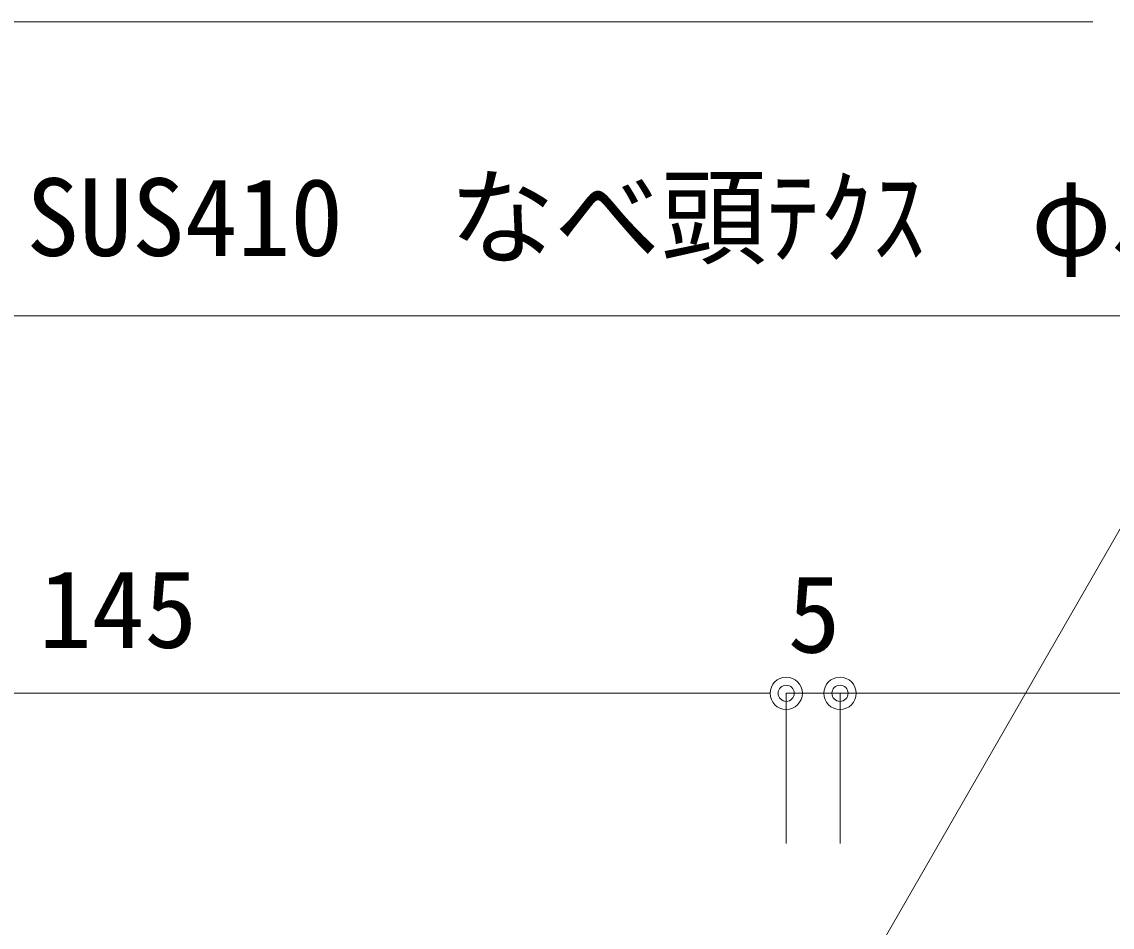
# Model space of a CAD drawing. Units: millimetres, scale not verified. Extents: x -190 to 611, y -130 to 427.
# Drawn here: x 463.05 to 496.84, y 133.28 to 161.32 of the extents above; entities that cross this region are included whole.
import ezdxf
from ezdxf.enums import TextEntityAlignment as Align

# ---------------------------------------------------------------- set-up
doc = ezdxf.new("R2010")
doc.units = ezdxf.units.MM
doc.header["$LTSCALE"] = 0.5
for name, color, linetype, lineweight in [('0-8_0-A11-寸法_詳細', 5, 'Continuous', 9), ('0-9_0', 7, 'Continuous', 9), ('0-A_A-B03-文字_書込_小', 7, 'Continuous', 9)]:
    doc.layers.add(name, color=color, linetype=linetype, lineweight=lineweight)
doc.styles.add('ＭＳ ゴシック', font='')
doc.styles.get('ＭＳ ゴシック').set_extended_font_data('MS Gothic')

# ---------------------------------------------------------------- blocks, each defined once
blk = doc.blocks.new('_Dot')
at = {"layer": '0-9_0'}
blk.add_line((-0.25, 0), (-0.5, 0), dxfattribs=at)
for radius in [0.25, 0.125]:
    blk.add_circle((0, 0), radius, dxfattribs=at)

msp = doc.modelspace()

# ---------------------------------------------------------------- linework, layer by layer
at = {"layer": '0-8_0-A11-寸法_詳細'}
for p, q in [((439.406, 140.5259), (485.7393, 140.5259)), ((485.7393, 140.5259), (484.7393, 140.5259)), ((486.7393, 135.8714), (486.7393, 140.5259)), ((486.7393, 135.8714), (486.7393, 140.5259)), ((486.7393, 140.5259), (488.406, 140.5259)), ((488.406, 135.8714), (488.406, 140.5259)), ((489.406, 140.5259), (490.406, 140.5259))]:
    msp.add_line(p, q, dxfattribs=at)
msp.add_lwpolyline([(488.406, 140.5259), (533.406, 140.5259), (527.4747, 142.3881)], dxfattribs=at)
at = {"layer": '0-A_A-B03-文字_書込_小'}
for points in [[(441.7452, 133.7122), (457.6387, 161.3247), (496.2429, 161.3247)], [(444.7175, 121.2523), (462.538, 152.2127), (504.0407, 152.2127)], [(488.0055, 129.845), (497.7549, 146.783), (539.2576, 146.783)]]:
    msp.add_lwpolyline(points, dxfattribs=at)

# ---------------------------------------------------------------- block references
at = {"layer": '0-8_0-A11-寸法_詳細', "xscale": 2, "yscale": 2}
msp.add_blockref('_Dot', (486.7393, 140.5259), dxfattribs=at)
msp.add_blockref('_Dot', (486.7393, 140.5259), dxfattribs=at)
at = {"layer": '0-8_0-A11-寸法_詳細', "xscale": 2, "yscale": 2, "rotation": 180}
msp.add_blockref('_Dot', (488.406, 140.5259), dxfattribs=at)

# ---------------------------------------------------------------- texts
at = {"layer": '0-8_0-A11-寸法_詳細', "style": 'ＭＳ ゴシック'}
for s, p in [('145', (463.5795, 141.2109)), ('5', (486.7861, 141.0633))]:
    msp.add_text(s, height=2.405, dxfattribs=at).set_placement(p, align=Align.BOTTOM_LEFT)
at = {"layer": '0-A_A-B03-文字_書込_小', "style": 'ＭＳ ゴシック'}
msp.add_text('SUS410\u3000なべ頭ﾃｸｽ\u3000φ5-19', height=2.405, dxfattribs=at).set_placement((463.1906, 153.3523), align=Align.BOTTOM_LEFT)

doc.saveas('drawing.dxf')
